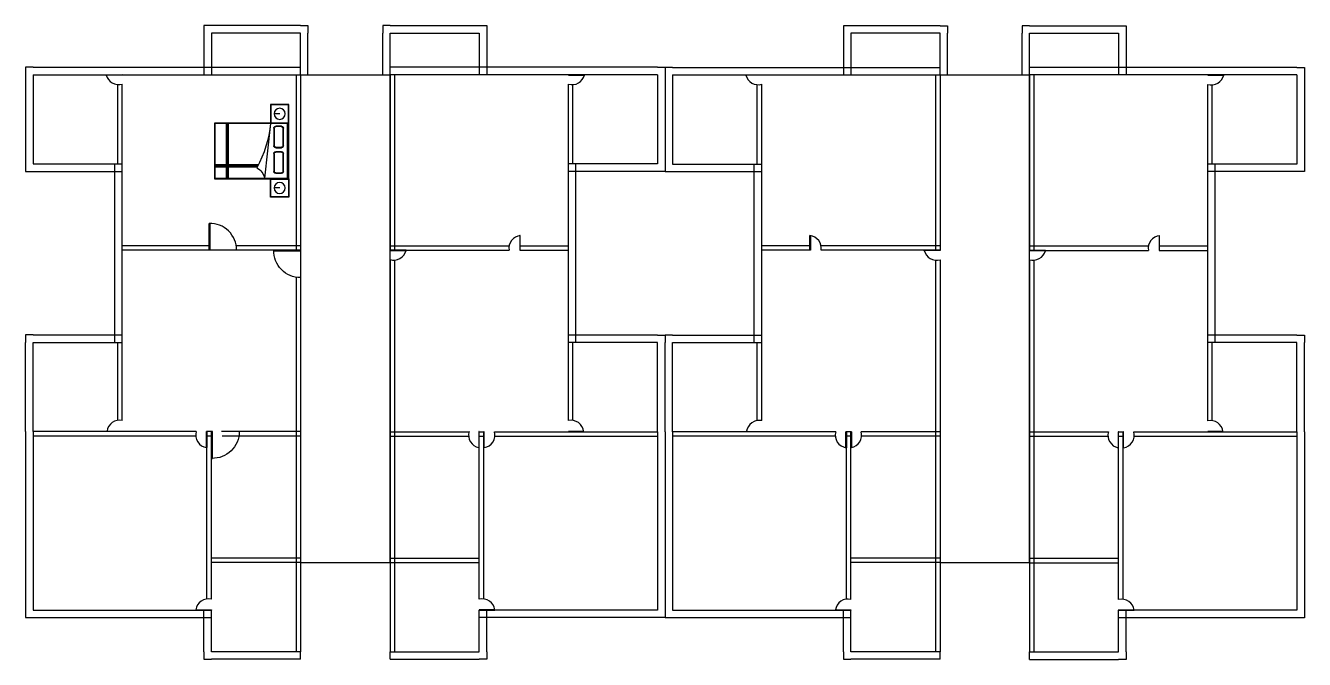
# Model space of a CAD drawing. Header units: metres. Extents: x -2370498 to 1228044, y -644254 to 236701.
# Drawn here: x -81020 to -76718, y 15841 to 17971 of the extents above; entities that cross this region are included whole.
import ezdxf

# ---------------------------------------------------------------- set-up
doc = ezdxf.new("R2010")
doc.units = ezdxf.units.M
doc.header["$MEASUREMENT"] = 0
for name, color, linetype in [('Beam', 6, 'Continuous'), ('Door', 3, 'Continuous'), ('funi', 22, 'Continuous')]:
    doc.layers.add(name, color=color, linetype=linetype)
doc.layers.add('Wall', color=7, linetype='Continuous', lineweight=30)

# ---------------------------------------------------------------- blocks, each defined once
blk = doc.blocks.new('A$C0EA4476A')
at = {"linetype": 'ByBlock', "lineweight": -2}
for p, q in [((0, 2.008), (0, 1.508)), ((0.5, 2.008), (0, 2.008)), ((0.01, 1.998), (0.01, 1.518)), ((0.49, 1.998), (0.01, 1.998)), ((0.25, 1.758), (0.25, 1.608)), ((0.49, 1.518), (0.49, 1.998)), ((0.5, 2.008), (2, 2.008)), ((0.5, 0), (0.5, 2.008)), ((0.5, 1.508), (0.5, 2.008)), ((0.51, 1.998), (1.99, 1.998)), ((0.51, 0.01), (0.51, 1.998)), ((0.51, 1.968), (1.99, 1.968)), ((0.646, 1.65), (0.646, 1.81)), ((0.656, 1.65), (0.656, 1.81)), ((0.696, 1.86), (1.176, 1.86)), ((0.696, 1.85), (1.176, 1.85)), ((1.216, 1.81), (1.216, 1.65)), ((1.226, 1.81), (1.226, 1.65)), ((1.336, 1.65), (1.336, 1.81)), ((1.346, 1.65), (1.346, 1.81)), ((1.386, 1.86), (1.866, 1.86)), ((1.386, 1.85), (1.866, 1.85)), ((1.906, 1.81), (1.906, 1.65)), ((1.916, 1.81), (1.916, 1.65)), ((1.99, 1.998), (1.99, 0.01)), ((2, 2.008), (2, 0)), ((2, 2.008), (2.5, 2.008)), ((2, 1.508), (2, 2.008)), ((2.01, 1.998), (2.49, 1.998)), ((2.01, 1.518), (2.01, 1.998)), ((2.25, 1.758), (2.25, 1.608)), ((2.49, 1.998), (2.49, 1.518)), ((2.5, 2.008), (2.5, 1.508)), ((0, 1.508), (0.5, 1.508)), ((0.01, 1.518), (0.49, 1.518)), ((1.99, 1.508), (0.51, 1.349)), ((1.176, 1.61), (0.696, 1.61)), ((1.176, 1.6), (0.696, 1.6)), ((1.866, 1.61), (1.386, 1.61)), ((1.866, 1.6), (1.386, 1.6)), ((2.5, 1.508), (2, 1.508)), ((2.49, 1.518), (2.01, 1.518)), ((0.812, 1.153), (0.812, 0.01)), ((0.842, 1.169), (0.842, 0.01)), ((0.872, 1.184), (0.872, 0.01)), ((0.51, 0.377), (1.99, 0.377)), ((0.51, 0.35), (1.99, 0.35)), ((0.51, 0.322), (1.99, 0.322)), ((1.99, 0.01), (0.51, 0.01)), ((2, 0), (0.5, 0))]:
    blk.add_line(p, q, dxfattribs=at)
for centre in [(0.25, 1.758), (2.25, 1.758)]:
    blk.add_circle(centre, 0.15, dxfattribs=at)
for centre, radius, start, end in [((0.696, 1.81), 0.05, 90, 180), ((0.696, 1.81), 0.04, 90, 180), ((1.176, 1.81), 0.05, 0, 90), ((1.176, 1.81), 0.04, 0, 90), ((1.386, 1.81), 0.05, 90, 180), ((1.386, 1.81), 0.04, 90, 180), ((1.866, 1.81), 0.05, 0, 90), ((1.866, 1.81), 0.04, 0, 90), ((0.696, 1.65), 0.05, 180, 270), ((0.696, 1.65), 0.04, 180, 270), ((2.293, -1.636), 3.158, 95.5104, 118.3399), ((1.176, 1.65), 0.04, 270, 0), ((1.176, 1.65), 0.05, 270, 0), ((1.386, 1.65), 0.05, 180, 270), ((1.386, 1.65), 0.04, 180, 270), ((1.866, 1.65), 0.05, 270, 0), ((1.866, 1.65), 0.04, 270, 0), ((0.44, 0.952), 0.403, 28.4688, 79.9557)]:
    blk.add_arc(centre, radius, start, end, dxfattribs=at)

msp = doc.modelspace()

# ---------------------------------------------------------------- linework, layer by layer
for p, q in [((-80395.42016, 17971.39713), (-80420.42016, 17971.39713)), ((-80420.42016, 17971.39713), (-80420.42016, 17946.39713)), ((-80420.42016, 17946.39713), (-80420.42016, 17806.39713)), ((-80095.42016, 17971.39713), (-80395.42016, 17971.39713)), ((-79794.10967, 17971.20063), (-79494.10967, 17971.20063)), ((-79494.10967, 17971.20063), (-79469.10967, 17971.20063)), ((-79469.10967, 17971.20063), (-79469.10967, 17946.20063)), ((-79469.10967, 17946.20063), (-79469.10967, 17806.20063)), ((-78243.93027, 17970.97655), (-78268.93027, 17970.97655)), ((-78268.93027, 17970.97655), (-78268.93027, 17945.97655)), ((-78268.93027, 17945.97655), (-78268.93027, 17805.97655)), ((-77943.93027, 17970.97655), (-78243.93027, 17970.97655)), ((-77643.44939, 17970.65463), (-77343.44939, 17970.65463)), ((-77343.44939, 17970.65463), (-77318.44939, 17970.65463)), ((-77318.44939, 17970.65463), (-77318.44939, 17945.65463)), ((-77318.44939, 17945.65463), (-77318.44939, 17805.65463)), ((-80995.42016, 17831.39713), (-81020.42016, 17831.39713)), ((-81020.42016, 17831.39713), (-81020.42016, 17806.39713)), ((-80995.42016, 17831.39713), (-80695.42016, 17831.39713)), ((-80695.42016, 17831.39713), (-80095.42016, 17831.39713)), ((-79194.10967, 17831.20063), (-79794.10967, 17831.20063)), ((-78894.10967, 17831.20063), (-79194.10967, 17831.20063)), ((-78894.10967, 17831.20063), (-78869.10967, 17831.20063)), ((-78869.10967, 17831.20063), (-78869.10967, 17806.20063)), ((-78843.93027, 17830.97655), (-78868.93027, 17830.97655)), ((-78868.93027, 17830.97655), (-78868.93027, 17805.97655)), ((-78843.93027, 17830.97655), (-78543.93027, 17830.97655)), ((-78543.93027, 17830.97655), (-77943.93027, 17830.97655)), ((-77043.44939, 17830.65463), (-77643.44939, 17830.65463)), ((-76743.44939, 17830.65463), (-77043.44939, 17830.65463)), ((-76743.44939, 17830.65463), (-76718.44939, 17830.65463)), ((-76718.44939, 17830.65463), (-76718.44939, 17805.65463)), ((-81020.42016, 17806.39713), (-81020.42016, 17506.39713)), ((-80095.42016, 17806.39713), (-79795.42016, 17806.39713)), ((-78869.10967, 17806.20063), (-78869.10967, 17506.20063)), ((-78868.93027, 17805.97655), (-78868.93027, 17505.97655)), ((-76718.44939, 17805.65463), (-76718.44939, 17505.65463)), ((-81020.42016, 17506.39713), (-81020.42016, 17481.39713)), ((-81020.42016, 17481.39713), (-80995.42016, 17481.39713)), ((-80995.42016, 17481.39713), (-80695.42016, 17481.39713)), ((-80720.42016, 17206.39713), (-80720.42016, 17506.39713)), ((-78894.10967, 17481.20063), (-79194.10967, 17481.20063)), ((-79169.10967, 17206.20063), (-79169.10967, 17506.20063)), ((-78869.10967, 17481.20063), (-78894.10967, 17481.20063)), ((-78869.10967, 17506.20063), (-78869.10967, 17481.20063)), ((-78868.93027, 17505.97655), (-78868.93027, 17480.97655)), ((-78868.93027, 17480.97655), (-78843.93027, 17480.97655)), ((-78843.93027, 17480.97655), (-78543.93027, 17480.97655)), ((-78568.93027, 17205.97655), (-78568.93027, 17505.97655)), ((-76743.44939, 17480.65463), (-77043.44939, 17480.65463)), ((-77018.44939, 17205.65463), (-77018.44939, 17505.65463)), ((-76718.44939, 17480.65463), (-76743.44939, 17480.65463)), ((-76718.44939, 17505.65463), (-76718.44939, 17480.65463)), ((-80995.42016, 16931.39713), (-81020.42016, 16931.39713)), ((-81020.42016, 16931.39713), (-81020.42016, 16906.39713)), ((-80995.42016, 16931.39713), (-80695.42016, 16931.39713)), ((-78894.10967, 16931.20063), (-79194.10967, 16931.20063)), ((-78894.10967, 16931.20063), (-78869.10967, 16931.20063)), ((-78869.10967, 16931.20063), (-78869.10967, 16906.20063)), ((-78843.93027, 16930.97655), (-78868.93027, 16930.97655)), ((-78868.93027, 16930.97655), (-78868.93027, 16905.97655)), ((-78843.93027, 16930.97655), (-78543.93027, 16930.97655)), ((-76743.44939, 16930.65463), (-77043.44939, 16930.65463)), ((-76743.44939, 16930.65463), (-76718.44939, 16930.65463)), ((-76718.44939, 16930.65463), (-76718.44939, 16905.65463)), ((-81020.42016, 16606.39713), (-81020.42016, 16906.39713)), ((-78869.10967, 16606.20063), (-78869.10967, 16906.20063)), ((-78868.93027, 16605.97655), (-78868.93027, 16905.97655)), ((-76718.44939, 16605.65463), (-76718.44939, 16905.65463)), ((-81020.42016, 16606.39713), (-81020.42016, 16006.39713)), ((-80720.42016, 16606.39713), (-80720.42016, 16607.73645)), ((-79169.10967, 16606.20063), (-79169.10967, 16607.53996)), ((-78869.10967, 16606.20063), (-78869.10967, 16006.20063)), ((-78868.93027, 16605.97655), (-78868.93027, 16005.97655)), ((-78568.93027, 16605.97655), (-78568.93027, 16607.31588)), ((-77018.44939, 16605.65463), (-77018.44939, 16606.99395)), ((-76718.44939, 16605.65463), (-76718.44939, 16005.65463)), ((-81020.42016, 16006.39713), (-81020.42016, 15981.39713)), ((-80420.42016, 15866.39713), (-80420.42016, 16006.39713)), ((-79469.10967, 15866.20063), (-79469.10967, 16006.20063)), ((-78869.10967, 16006.20063), (-78869.10967, 15981.20063)), ((-78868.93027, 16005.97655), (-78868.93027, 15980.97655)), ((-78268.93027, 15865.97655), (-78268.93027, 16005.97655)), ((-77318.44939, 15865.65463), (-77318.44939, 16005.65463)), ((-76718.44939, 16005.65463), (-76718.44939, 15980.65463)), ((-81020.42016, 15981.39713), (-80995.42016, 15981.39713)), ((-80995.42016, 15981.39713), (-80395.42016, 15981.39713)), ((-78894.10967, 15981.20063), (-79494.10967, 15981.20063)), ((-78869.10967, 15981.20063), (-78894.10967, 15981.20063)), ((-78868.93027, 15980.97655), (-78843.93027, 15980.97655)), ((-78843.93027, 15980.97655), (-78243.93027, 15980.97655)), ((-76743.44939, 15980.65463), (-77343.44939, 15980.65463)), ((-76718.44939, 15980.65463), (-76743.44939, 15980.65463)), ((-80420.42016, 15866.39713), (-80420.42016, 15841.39713)), ((-80420.42016, 15841.39713), (-80395.42016, 15841.39713)), ((-80095.42016, 15841.39713), (-80395.42016, 15841.39713)), ((-79794.10967, 15841.20063), (-79494.10967, 15841.20063)), ((-79469.10967, 15841.20063), (-79494.10967, 15841.20063)), ((-79469.10967, 15866.20063), (-79469.10967, 15841.20063)), ((-78268.93027, 15865.97655), (-78268.93027, 15840.97655)), ((-78268.93027, 15840.97655), (-78243.93027, 15840.97655)), ((-77943.93027, 15840.97655), (-78243.93027, 15840.97655)), ((-77643.44939, 15840.65463), (-77343.44939, 15840.65463)), ((-77318.44939, 15840.65463), (-77343.44939, 15840.65463)), ((-77318.44939, 15865.65463), (-77318.44939, 15840.65463))]:
    msp.add_line(p, q)
at = {"layer": 'Beam'}
for p, q in [((-80095.42016, 17946.39713), (-80395.42016, 17946.39713)), ((-80395.42016, 17946.39713), (-80395.42016, 17806.39713)), ((-80095.42016, 17971.39713), (-80070.42016, 17971.39713)), ((-80095.42016, 17806.39713), (-80095.42016, 17946.39713)), ((-80070.42016, 17971.39713), (-80070.42016, 17946.39713)), ((-80070.42016, 17806.39713), (-80070.42016, 17946.39713)), ((-79794.10967, 17971.20063), (-79819.10967, 17971.20063)), ((-79819.10967, 17971.20063), (-79819.10967, 17946.20063)), ((-79819.10967, 17806.20063), (-79819.10967, 17946.20063)), ((-79794.10967, 17806.20063), (-79794.10967, 17946.20063)), ((-79794.10967, 17946.20063), (-79494.10967, 17946.20063)), ((-79494.10967, 17946.20063), (-79494.10967, 17806.20063)), ((-77943.93027, 17945.97655), (-78243.93027, 17945.97655)), ((-78243.93027, 17945.97655), (-78243.93027, 17805.97655)), ((-77943.93027, 17970.97655), (-77918.93027, 17970.97655)), ((-77943.93027, 17805.97655), (-77943.93027, 17945.97655)), ((-77918.93027, 17970.97655), (-77918.93027, 17945.97655)), ((-77918.93027, 17805.97655), (-77918.93027, 17945.97655)), ((-77643.44939, 17970.65463), (-77668.44939, 17970.65463)), ((-77668.44939, 17970.65463), (-77668.44939, 17945.65463)), ((-77668.44939, 17805.65463), (-77668.44939, 17945.65463)), ((-77643.44939, 17805.65463), (-77643.44939, 17945.65463)), ((-77643.44939, 17945.65463), (-77343.44939, 17945.65463)), ((-77343.44939, 17945.65463), (-77343.44939, 17805.65463)), ((-80995.42016, 17806.39713), (-80695.42016, 17806.39713)), ((-80995.42016, 17806.39713), (-80995.42016, 17506.39713)), ((-80695.42016, 17806.39713), (-80095.42016, 17806.39713)), ((-80695.42016, 17506.39713), (-80695.42016, 17774.6139)), ((-80095.42016, 17806.39713), (-80095.42016, 17215.50577)), ((-79795.42016, 17806.39713), (-79795.42016, 16166.39713)), ((-79194.10967, 17806.20063), (-79794.10967, 17806.20063)), ((-79794.10967, 17806.20063), (-79794.10967, 17215.30927)), ((-78894.10967, 17806.20063), (-79194.10967, 17806.20063)), ((-79194.10967, 17506.20063), (-79194.10967, 17774.41741)), ((-78894.10967, 17806.20063), (-78894.10967, 17506.20063)), ((-78843.93027, 17805.97655), (-78543.93027, 17805.97655)), ((-78843.93027, 17805.97655), (-78843.93027, 17505.97655)), ((-78543.93027, 17805.97655), (-77943.93027, 17805.97655)), ((-78543.93027, 17505.97655), (-78543.93027, 17774.19332)), ((-77943.93027, 17805.97655), (-77943.93027, 17215.08519)), ((-77943.93027, 17805.97655), (-77643.93027, 17805.97655)), ((-77643.93027, 17805.97655), (-77643.93027, 16165.97655)), ((-77043.44939, 17805.65463), (-77643.44939, 17805.65463)), ((-77643.44939, 17805.65463), (-77643.44939, 17214.76327)), ((-76743.44939, 17805.65463), (-77043.44939, 17805.65463)), ((-77043.44939, 17505.65463), (-77043.44939, 17773.8714)), ((-76743.44939, 17805.65463), (-76743.44939, 17505.65463)), ((-80995.42016, 17506.39713), (-80695.42016, 17506.39713)), ((-80695.42016, 17206.39713), (-80695.42016, 17506.39713)), ((-78894.10967, 17506.20063), (-79194.10967, 17506.20063)), ((-79194.10967, 17206.20063), (-79194.10967, 17506.20063)), ((-78843.93027, 17505.97655), (-78543.93027, 17505.97655)), ((-78543.93027, 17205.97655), (-78543.93027, 17505.97655)), ((-76743.44939, 17505.65463), (-77043.44939, 17505.65463)), ((-77043.44939, 17205.65463), (-77043.44939, 17505.65463)), ((-80402.92016, 17216.39713), (-80695.42016, 17216.39713)), ((-80095.42016, 17216.39713), (-80400.52016, 17216.39713)), ((-80095.42016, 17213.99713), (-80095.42016, 16606.39713)), ((-79794.10967, 17216.20063), (-79393.99547, 17216.20063)), ((-79357.67897, 17216.20063), (-79194.10967, 17216.20063)), ((-78380.36097, 17215.97655), (-78543.93027, 17215.97655)), ((-77943.93027, 17215.97655), (-78344.04447, 17215.97655)), ((-77643.44939, 17215.65463), (-77243.33519, 17215.65463)), ((-77207.01869, 17215.65463), (-77043.44939, 17215.65463)), ((-80695.42016, 16643.73934), (-80695.42016, 17206.39713)), ((-79794.10967, 17184.51938), (-79794.10967, 16606.20063)), ((-79779.10967, 17183.05951), (-79779.10967, 16606.20063)), ((-79194.10967, 16643.54285), (-79194.10967, 17206.20063)), ((-78543.93027, 16643.31877), (-78543.93027, 17205.97655)), ((-77958.93027, 17182.83543), (-77958.93027, 16605.97655)), ((-77943.93027, 17184.2953), (-77943.93027, 16605.97655)), ((-77643.44939, 17183.97338), (-77643.44939, 16605.65463)), ((-77628.44939, 17182.51351), (-77628.44939, 16605.65463)), ((-77043.44939, 16642.99685), (-77043.44939, 17205.65463)), ((-80110.42016, 17125.25593), (-80110.42016, 16606.39713)), ((-80995.42016, 16606.39713), (-80995.42016, 16906.39713)), ((-80995.42016, 16906.39713), (-80695.42016, 16906.39713)), ((-78894.10967, 16906.20063), (-79194.10967, 16906.20063)), ((-78894.10967, 16606.20063), (-78894.10967, 16906.20063)), ((-78843.93027, 16605.97655), (-78843.93027, 16905.97655)), ((-78843.93027, 16905.97655), (-78543.93027, 16905.97655)), ((-76743.44939, 16905.65463), (-77043.44939, 16905.65463)), ((-76743.44939, 16605.65463), (-76743.44939, 16905.65463)), ((-80695.42016, 16606.39713), (-80995.42016, 16606.39713)), ((-80995.42016, 16606.39713), (-80995.42016, 16006.39713)), ((-80446.52821, 16606.39713), (-80695.42016, 16606.39713)), ((-80394.0871, 16606.39713), (-80412.12735, 16606.39713)), ((-80410.42016, 16043.70785), (-80410.42016, 16606.39713)), ((-80395.42016, 16042.85134), (-80395.42016, 16606.39713)), ((-80095.42016, 16606.39713), (-80361.00544, 16606.39713)), ((-80110.42016, 16606.39713), (-80110.42016, 16166.39713)), ((-80095.42016, 16606.39713), (-80095.42016, 16166.39713)), ((-79794.10967, 16606.20063), (-79528.52439, 16606.20063)), ((-79794.10967, 16606.20063), (-79794.10967, 16166.20063)), ((-79779.10967, 16606.20063), (-79779.10967, 16166.20063)), ((-79495.44273, 16606.20063), (-79477.40248, 16606.20063)), ((-79494.10967, 16042.65484), (-79494.10967, 16606.20063)), ((-79479.10967, 16043.51135), (-79479.10967, 16606.20063)), ((-79443.00162, 16606.20063), (-79194.10967, 16606.20063)), ((-79194.10967, 16606.20063), (-78894.10967, 16606.20063)), ((-78894.10967, 16606.20063), (-78894.10967, 16006.20063)), ((-78543.93027, 16605.97655), (-78843.93027, 16605.97655)), ((-78843.93027, 16605.97655), (-78843.93027, 16005.97655)), ((-78295.03832, 16605.97655), (-78543.93027, 16605.97655)), ((-78242.59721, 16605.97655), (-78260.63746, 16605.97655)), ((-78258.93027, 16043.28727), (-78258.93027, 16605.97655)), ((-78243.93027, 16042.43076), (-78243.93027, 16605.97655)), ((-77943.93027, 16605.97655), (-78209.51555, 16605.97655)), ((-77958.93027, 16605.97655), (-77958.93027, 16165.97655)), ((-77943.93027, 16605.97655), (-77943.93027, 16165.97655)), ((-77643.44939, 16605.65463), (-77377.86412, 16605.65463)), ((-77643.44939, 16605.65463), (-77643.44939, 16165.65463)), ((-77628.44939, 16605.65463), (-77628.44939, 16165.65463)), ((-77344.78246, 16605.65463), (-77326.7422, 16605.65463)), ((-77343.44939, 16042.10884), (-77343.44939, 16605.65463)), ((-77328.44939, 16042.96535), (-77328.44939, 16605.65463)), ((-77292.34134, 16605.65463), (-77043.44939, 16605.65463)), ((-77043.44939, 16605.65463), (-76743.44939, 16605.65463)), ((-76743.44939, 16605.65463), (-76743.44939, 16005.65463)), ((-80695.42016, 16591.39713), (-80995.42016, 16591.39713)), ((-80448.08137, 16591.39713), (-80695.42016, 16591.39713)), ((-80393.94406, 16591.39713), (-80412.12494, 16591.39713)), ((-80095.42016, 16591.39713), (-80359.52037, 16591.39713)), ((-79794.10967, 16591.20063), (-79530.00946, 16591.20063)), ((-79495.58577, 16591.20063), (-79477.40489, 16591.20063)), ((-79441.44847, 16591.20063), (-79194.10967, 16591.20063)), ((-79194.10967, 16591.20063), (-78894.10967, 16591.20063)), ((-78543.93027, 16590.97655), (-78843.93027, 16590.97655)), ((-78296.59148, 16590.97655), (-78543.93027, 16590.97655)), ((-78242.45417, 16590.97655), (-78260.63505, 16590.97655)), ((-77943.93027, 16590.97655), (-78208.03048, 16590.97655)), ((-77643.44939, 16590.65463), (-77379.34919, 16590.65463)), ((-77344.92549, 16590.65463), (-77326.74461, 16590.65463)), ((-77290.78819, 16590.65463), (-77043.44939, 16590.65463)), ((-77043.44939, 16590.65463), (-76743.44939, 16590.65463)), ((-80095.42016, 16181.39713), (-80395.42016, 16181.39713)), ((-79794.10967, 16181.20063), (-79494.10967, 16181.20063)), ((-77943.93027, 16180.97655), (-78243.93027, 16180.97655)), ((-77643.44939, 16180.65463), (-77343.44939, 16180.65463)), ((-80095.42016, 16166.39713), (-80395.42016, 16166.39713)), ((-80110.42016, 16166.39713), (-80110.42016, 16006.39713)), ((-80095.42016, 16166.39713), (-80095.42016, 16006.39713)), ((-80095.42016, 16166.39713), (-79795.42016, 16166.39713)), ((-79794.10967, 16166.20063), (-79494.10967, 16166.20063)), ((-79794.10967, 16166.20063), (-79794.10967, 16006.20063)), ((-79779.10967, 16166.20063), (-79779.10967, 16006.20063)), ((-77943.93027, 16165.97655), (-78243.93027, 16165.97655)), ((-77958.93027, 16165.97655), (-77958.93027, 16005.97655)), ((-77943.93027, 16165.97655), (-77943.93027, 16005.97655)), ((-77943.93027, 16165.97655), (-77643.93027, 16165.97655)), ((-77643.44939, 16165.65463), (-77343.44939, 16165.65463)), ((-77643.44939, 16165.65463), (-77643.44939, 16005.65463)), ((-77628.44939, 16165.65463), (-77628.44939, 16005.65463)), ((-80995.42016, 16006.39713), (-80395.42016, 16006.39713)), ((-80410.42016, 16006.39713), (-80410.42016, 16007.65533)), ((-80395.42016, 15866.39713), (-80395.42016, 16006.39713)), ((-80110.42016, 16006.39713), (-80110.42016, 15866.39713)), ((-80095.42016, 16006.39713), (-80095.42016, 15866.39713)), ((-79794.10967, 16006.20063), (-79794.10967, 15866.20063)), ((-79779.10967, 16006.20063), (-79779.10967, 15866.20063)), ((-78894.10967, 16006.20063), (-79494.10967, 16006.20063)), ((-79494.10967, 15866.20063), (-79494.10967, 16006.20063)), ((-79479.10967, 16006.20063), (-79479.10967, 16007.45884)), ((-78843.93027, 16005.97655), (-78243.93027, 16005.97655)), ((-78258.93027, 16005.97655), (-78258.93027, 16007.23476)), ((-78243.93027, 15865.97655), (-78243.93027, 16005.97655)), ((-77958.93027, 16005.97655), (-77958.93027, 15865.97655)), ((-77943.93027, 16005.97655), (-77943.93027, 15865.97655)), ((-77643.44939, 16005.65463), (-77643.44939, 15865.65463)), ((-77628.44939, 16005.65463), (-77628.44939, 15865.65463)), ((-76743.44939, 16005.65463), (-77343.44939, 16005.65463)), ((-77343.44939, 15865.65463), (-77343.44939, 16005.65463)), ((-77328.44939, 16005.65463), (-77328.44939, 16006.91284)), ((-80095.42016, 15866.39713), (-80395.42016, 15866.39713)), ((-80095.42016, 15841.39713), (-80095.42016, 15866.39713)), ((-79794.10967, 15866.20063), (-79494.10967, 15866.20063)), ((-79794.10967, 15841.20063), (-79794.10967, 15866.20063)), ((-77943.93027, 15865.97655), (-78243.93027, 15865.97655)), ((-77943.93027, 15840.97655), (-77943.93027, 15865.97655)), ((-77643.44939, 15865.65463), (-77343.44939, 15865.65463)), ((-77643.44939, 15840.65463), (-77643.44939, 15865.65463))]:
    msp.add_line(p, q, dxfattribs=at)
at = {"layer": 'Beam', "color": 3}
for points in [[(-80402.92016, 17216.39713), (-80402.92016, 17306.39713), (-80400.52016, 17306.39713), (-80400.52016, 17216.39713)], [(-80095.42016, 17216.39713), (-80185.42016, 17216.39713), (-80185.42016, 17213.99713), (-80095.42016, 17213.99713)], [(-80394.0871, 16606.39713), (-80394.0871, 16516.39713), (-80391.6871, 16516.39713), (-80391.6871, 16606.39713)]]:
    msp.add_lwpolyline(points, close=True, dxfattribs=at)
for points in [[(-80310.52016, 17216.39713, 0.4220467235), (-80402.92016, 17306.36512)], [(-80095.42016, 17123.99713, -0.4220467235), (-80185.38815, 17216.39713)], [(-80301.6871, 16606.39713, -0.4220467235), (-80394.0871, 16516.42913)]]:
    msp.add_lwpolyline(points, format="xyb", dxfattribs=at)
at = {"layer": 'Door'}
for points in [[(-80695.42016, 17806.39713), (-80695.42016, 17805.39917), (-80748.96476, 17804.88857), (-80748.95333, 17806.38853)], [(-79194.10967, 17806.20063), (-79194.10967, 17805.20267), (-79140.56507, 17804.69208), (-79140.5765, 17806.19203)], [(-78543.93027, 17805.97655), (-78543.93027, 17804.97859), (-78597.47487, 17804.46799), (-78597.46344, 17805.96795)], [(-77043.44939, 17805.65463), (-77043.44939, 17804.65667), (-76989.9048, 17804.14607), (-76989.91622, 17805.64603)], [(-79357.67897, 17216.20063), (-79356.17897, 17216.20063), (-79356.17897, 17265.67955), (-79357.67897, 17265.67955)], [(-78380.36097, 17215.97655), (-78381.86097, 17215.97655), (-78381.86097, 17265.45547), (-78380.36097, 17265.45547)], [(-77207.01869, 17215.65463), (-77205.51869, 17215.65463), (-77205.51869, 17265.13355), (-77207.01869, 17265.13355)], [(-79794.1268, 17216.30739), (-79794.1268, 17215.30944), (-79740.58221, 17214.79884), (-79740.59363, 17216.2988)], [(-77943.91314, 17216.08331), (-77943.91314, 17215.08536), (-77997.45773, 17214.57476), (-77997.44631, 17216.07471)], [(-77643.46653, 17215.76139), (-77643.46653, 17214.76343), (-77589.92193, 17214.25284), (-77589.93335, 17215.75279)], [(-80695.42016, 16607.55026), (-80695.42016, 16606.5523), (-80746.50347, 16606.43067), (-80746.49205, 16607.93063)], [(-80412.12735, 16606.41574), (-80410.79078, 16606.41574), (-80410.28018, 16552.87114), (-80412.11875, 16552.88256)], [(-79494.10537, 16606.28349), (-79495.44194, 16606.28349), (-79495.95254, 16552.73889), (-79494.11397, 16552.75032)], [(-79477.40248, 16606.21924), (-79478.73905, 16606.21924), (-79479.24965, 16552.67465), (-79477.41108, 16552.68607)], [(-79194.10967, 16607.35377), (-79194.10967, 16606.35581), (-79143.02636, 16606.23418), (-79143.03779, 16607.73413)], [(-78543.93027, 16607.12968), (-78543.93027, 16606.13173), (-78595.01358, 16606.01009), (-78595.00215, 16607.51005)], [(-78260.63746, 16605.99516), (-78259.30089, 16605.99516), (-78258.79029, 16552.45056), (-78260.62886, 16552.46199)], [(-78243.93457, 16606.05941), (-78242.598, 16606.05941), (-78242.0874, 16552.51481), (-78243.92597, 16552.52624)], [(-77343.4451, 16605.73749), (-77344.78167, 16605.73749), (-77345.29226, 16552.19289), (-77343.45369, 16552.20431)], [(-77326.7422, 16605.67324), (-77328.07877, 16605.67324), (-77328.58937, 16552.12864), (-77326.7508, 16552.14007)], [(-77043.44939, 16606.80776), (-77043.44939, 16605.8098), (-76992.36608, 16605.68817), (-76992.37751, 16607.18813)], [(-80395.42016, 16007.78649), (-80395.42016, 16006.39713), (-80447.78864, 16006.39713), (-80447.78578, 16007.32862)], [(-79494.10967, 16007.58999), (-79494.10967, 16006.20063), (-79441.7412, 16006.20063), (-79441.74405, 16007.13213)], [(-78243.93027, 16007.36591), (-78243.93027, 16005.97655), (-78296.29874, 16005.97655), (-78296.29589, 16006.90805)], [(-77343.44939, 16007.04399), (-77343.44939, 16005.65463), (-77291.08092, 16005.65463), (-77291.08377, 16006.58613)]]:
    msp.add_lwpolyline(points, close=True, dxfattribs=at)
for centre, radius, start, end in [((-80707.06335, 17816.27396), 43.2565, 194.69952412, 285.61466429), ((-79182.46648, 17816.07747), 43.2565, 254.38533571, 345.30047588), ((-78555.57346, 17815.85339), 43.2565, 194.69952412, 285.61466429), ((-77031.8062, 17815.53147), 43.2565, 254.38533571, 345.30047588), ((-79351.22168, 17222.64483), 43.2565, 96.58067416, 188.56761187), ((-78386.81826, 17222.42075), 43.2565, 351.43238813, 83.41932584), ((-77200.5614, 17222.09883), 43.2565, 96.58067416, 188.56761187), ((-79782.48361, 17226.18423), 43.2565, 254.38533571, 345.30047588), ((-77955.55633, 17225.96015), 43.2565, 194.69952412, 285.61466429), ((-77631.82333, 17225.63823), 43.2565, 254.38533571, 345.30047588), ((-80704.03494, 16601.70132), 42.91165, 78.41881343, 171.65311383), ((-80406.02196, 16594.62254), 42.1829, 163.76528213, 261.68980357), ((-79487.46654, 16594.5622), 42.67553, 164.05819778, 258.53031483), ((-79483.50787, 16594.42605), 42.1829, 278.31019643, 16.23471787), ((-79185.49489, 16601.50482), 42.91165, 8.34688617, 101.58118657), ((-78552.54505, 16601.28074), 42.91165, 78.41881343, 171.65311383), ((-78254.53207, 16594.20196), 42.1829, 163.76528213, 261.68980357), ((-78250.5734, 16594.33811), 42.67553, 281.46968517, 15.94180222), ((-77336.80626, 16594.01619), 42.67553, 164.05819778, 258.53031483), ((-77332.84759, 16593.88004), 42.1829, 278.31019643, 16.23471787), ((-77034.83461, 16600.95882), 42.91165, 8.34688617, 101.58118657), ((-80405.32868, 16001.09932), 42.91165, 76.61358501, 171.65311383), ((-79484.20116, 16000.90282), 42.91165, 8.34688617, 103.38641499), ((-78253.83878, 16000.67874), 42.91165, 76.61358501, 171.65311383), ((-77333.54088, 16000.35682), 42.91165, 8.34688617, 103.38641499)]:
    msp.add_arc(centre, radius, start, end, dxfattribs=at)
at = {"layer": 'Wall'}
for p, q in [((-80710.42016, 17506.39713), (-80710.42016, 17773.14791)), ((-80110.42016, 17806.39713), (-80110.42016, 17215.36273)), ((-79779.10967, 17806.20063), (-79779.10967, 17215.16624)), ((-79179.10967, 17506.20063), (-79179.10967, 17772.95141)), ((-78558.93027, 17505.97655), (-78558.93027, 17772.72733)), ((-77958.93027, 17805.97655), (-77958.93027, 17214.94215)), ((-77628.44939, 17805.65463), (-77628.44939, 17214.62023)), ((-77028.44939, 17505.65463), (-77028.44939, 17772.40541)), ((-80402.92016, 17231.39713), (-80695.42016, 17231.39713)), ((-80095.42016, 17231.39713), (-80311.77896, 17231.39713)), ((-79794.10967, 17231.20063), (-79393.62361, 17231.20063)), ((-79357.67897, 17231.20063), (-79194.10967, 17231.20063)), ((-78380.36097, 17230.97655), (-78543.93027, 17230.97655)), ((-77943.93027, 17230.97655), (-78344.41633, 17230.97655)), ((-77643.44939, 17230.65463), (-77242.96333, 17230.65463)), ((-77207.01869, 17230.65463), (-77043.44939, 17230.65463)), ((-80720.42016, 16906.39713), (-80720.42016, 17206.39713)), ((-79169.10967, 16906.20063), (-79169.10967, 17206.20063)), ((-78568.93027, 16905.97655), (-78568.93027, 17205.97655)), ((-77018.44939, 16905.65463), (-77018.44939, 17205.65463)), ((-80710.42016, 16643.73934), (-80710.42016, 16906.39713)), ((-79179.10967, 16643.54285), (-79179.10967, 16906.20063)), ((-78558.93027, 16643.31877), (-78558.93027, 16905.97655)), ((-77028.44939, 16642.99685), (-77028.44939, 16905.65463))]:
    msp.add_line(p, q, dxfattribs=at)

# ---------------------------------------------------------------- block references
at = {"layer": 'funi', "xscale": -124.6274954795983, "yscale": 124.6274954795983, "zscale": 124.6274954795983, "rotation": 270}
msp.add_blockref('A$C0EA4476A', (-80384.70443, 17394.40523), dxfattribs=at)

doc.saveas('drawing.dxf')
